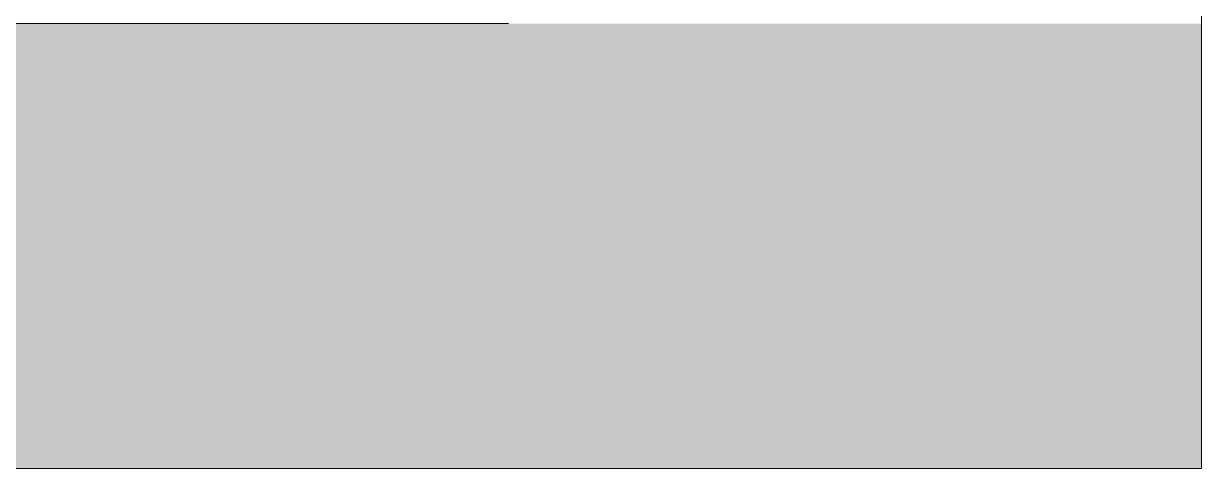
# Paper-space layout '1' of a CAD drawing. Header units: millimetres. Extents: x 1 to 31501, y 3 to 22278.
# Drawn here: x 16510.8 to 16878.8, y 1880 to 2019 of the extents above; entities that cross this region are included whole.
import ezdxf

# ---------------------------------------------------------------- set-up
doc = ezdxf.new("R2010")
doc.units = ezdxf.units.MM
doc.header["$MEASUREMENT"] = 0
doc.layers.add('NKB-LOGO', color=1, linetype='Continuous', lineweight=13)
doc.layers.add('NKB-SIGN', color=1, linetype='Continuous', lineweight=18)

# ---------------------------------------------------------------- blocks, each defined once
blk = doc.blocks.new('*U5')
at = {"layer": 'NKB-LOGO', "color": 1, "linetype": 'Continuous'}
for p, q in [((207.09, 120.4), (259.79, 120.4)), ((327.95, 120.4), (327.95, 120.4)), ((327.95, 120.4), (327.95, 120.4)), ((327.95, 120.4), (327.95, 76.63)), ((0, 76.63), (327.95, 76.63))]:
    blk.add_line(p, q, dxfattribs=at)
for points in [[(0, 120.4), (0, 76.63), (327.95, 76.63)], [(194.05, 120.4), (194.05, 120.4), (259.79, 120.4)], [(194.05, 120.4), (327.95, 120.4), (259.79, 120.4)], [(194.05, 120.4), (194.05, 120.4), (327.95, 120.4)], [(194.05, 120.4), (327.95, 120.4), (327.95, 120.4)], [(194.05, 120.4), (194.05, 120.4), (327.95, 120.4)], [(207.09, 120.4), (207.09, 120.4), (259.79, 120.4)], [(0, 76.63), (0, 76.63), (327.95, 76.63)]]:
    blk.add_solid(points, dxfattribs=at)
at = {"layer": 'NKB-LOGO', "color": 1, "linetype": 'Continuous', "extrusion": (0, 0, -1)}
for points in [[(0, 120.4), (-327.95, 120.4), (-327.95, 76.63)], [(-194.05, 120.4), (-327.95, 120.4), (-327.95, 120.4)]]:
    blk.add_solid(points, dxfattribs=at)
blk = doc.blocks.new('22222')
at = {"layer": 'NKB-LOGO'}
blk.add_lwpolyline([(327.95, 847.76), (0, 724.25), (0, 76.63), (327.95, 76.63), (327.95, 847.76)], close=True, dxfattribs=at)
at = {"layer": 'NKB-LOGO', "color": 1, "linetype": 'Continuous'}
blk.add_blockref('*U5', (0, 0), dxfattribs=at)

psp = doc.layouts.new('1')

# ---------------------------------------------------------------- block references
at = {"layer": 'NKB-SIGN', "xscale": 3.176814373185165, "yscale": 3.176814373185165, "zscale": 3.176814373185165}
psp.add_blockref('22222', (15836.96, 1636.55), dxfattribs=at)

doc.saveas('drawing.dxf')
